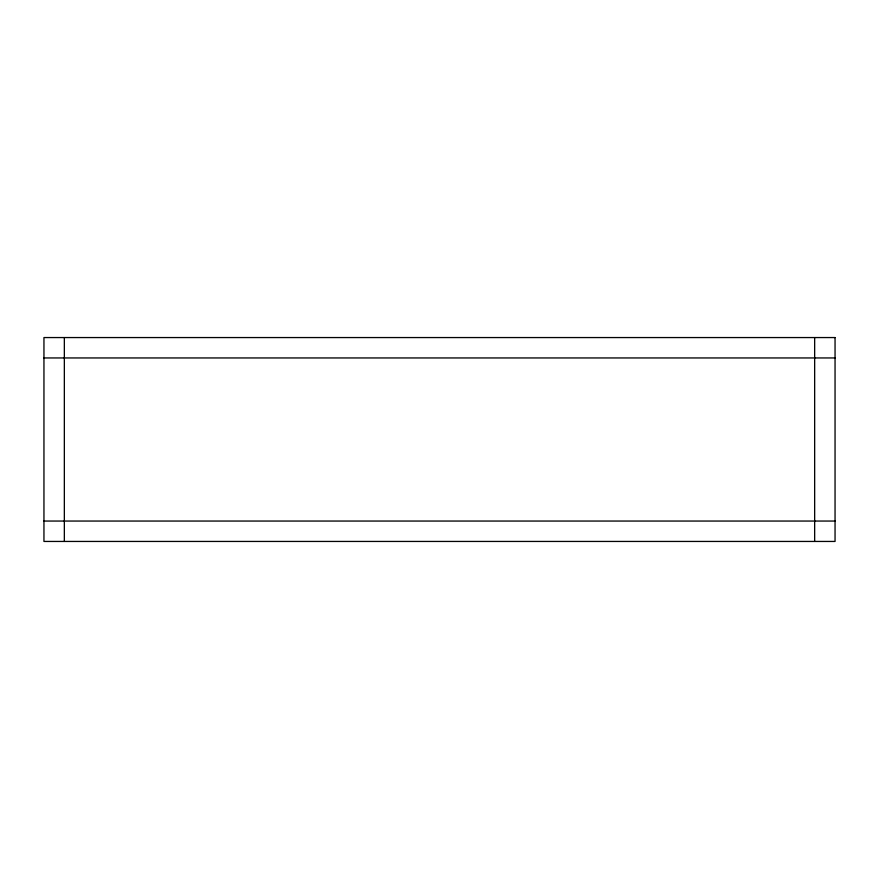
<?xml version="1.0" encoding="UTF-8"?>
<svg xmlns="http://www.w3.org/2000/svg" width="879" height="879" viewBox="0 0 879 879"><rect width="100%" height="100%" fill="white"/><g stroke="black" fill="none" stroke-linecap="round" stroke-linejoin="round"><path stroke-width="1.32" d="M43.95 357.951L835.05 357.951M43.95 521.049L835.05 521.049M814.657 337.558L814.657 541.442M64.343 337.558L64.343 541.442M835.05 337.558L43.95 337.558L43.95 541.442L835.05 541.442L835.05 337.558"/></g></svg>
